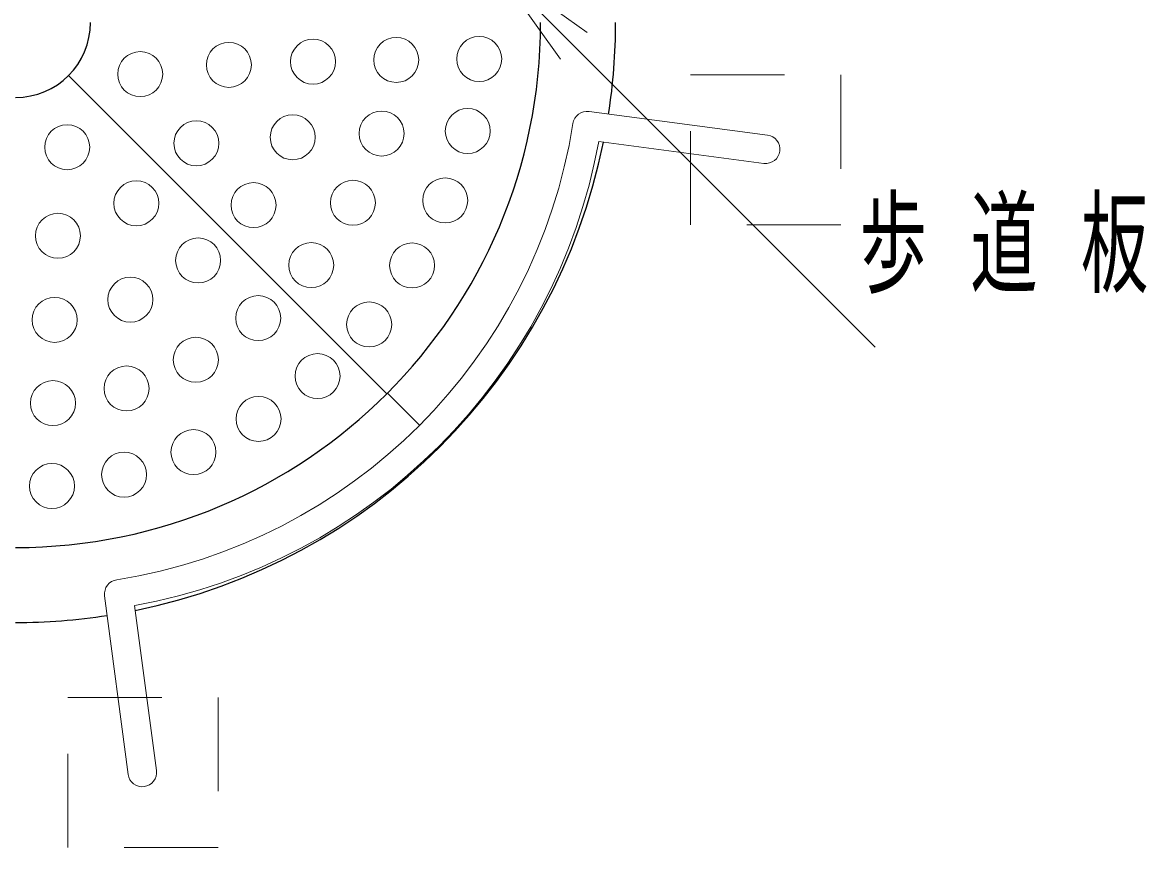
# Model space of a CAD drawing. Units: millimetres on the paper. Extents: x -365 to 0, y -5 to 257.
# Drawn here: x -227.48 to -197.51, y 172.42 to 194.42 of the extents above; entities that cross this region are included whole.
import ezdxf

# ---------------------------------------------------------------- set-up
doc = ezdxf.new("R2010")
doc.units = ezdxf.units.MM
doc.linetypes.add('USER1', pattern=[4.5, 2.5, -2])
doc.layers.add('LY_1', color=7, linetype='Continuous', lineweight=13)
doc.styles.add('ＭＳ ゴシック', font='')
doc.styles.get('ＭＳ ゴシック').set_extended_font_data('MS Gothic')

# ---------------------------------------------------------------- blocks, each defined once
blk = doc.blocks.new('open_arrow')
at = {"color": 0, "linetype": 'Continuous', "lineweight": -2}
blk.add_lwpolyline([(7.5, 1.25), (0, 0), (7.5, -1.25)], dxfattribs=at)

msp = doc.modelspace()

# ---------------------------------------------------------------- linework, layer by layer
at = {"layer": 'LY_1'}
for p, q in [((-214.9, 195.921), (-204.745, 185.766)), ((-212.372, 192.044), (-207.613, 191.418)), ((-212.113, 191.244), (-207.713, 190.664)), ((-225.287, 179.135), (-224.66, 174.372)), ((-224.486, 178.872), (-223.906, 174.471))]:
    msp.add_line(p, q, dxfattribs=at)
at = {"layer": 'LY_1', "lineweight": 25}
for p, q in [((-226.249, 193.007), (-217.76, 184.518)), ((-217.744, 184.534), (-216.89, 183.68))]:
    msp.add_line(p, q, dxfattribs=at)
at = {"layer": 'LY_1', "linetype": 'USER1'}
for p, q in [((-209.663, 189.021), (-209.663, 193.021)), ((-209.663, 193.021), (-205.663, 193.021)), ((-205.663, 193.021), (-205.663, 189.021)), ((-205.663, 189.021), (-209.663, 189.021)), ((-226.263, 172.421), (-226.263, 176.421)), ((-226.263, 176.421), (-222.263, 176.421)), ((-222.263, 176.421), (-222.263, 172.421)), ((-222.263, 172.421), (-226.263, 172.421))]:
    msp.add_line(p, q, dxfattribs=at)
at = {"layer": 'LY_1', "color": 150}
for centre in [(-221.974, 193.29), (-219.731, 193.377), (-217.512, 193.422), (-215.301, 193.448), (-224.337, 193.044), (-215.606, 191.527), (-222.84, 191.199), (-220.272, 191.36), (-217.902, 191.46), (-226.285, 191.095), (-224.441, 189.599), (-221.316, 189.551), (-218.667, 189.613), (-216.207, 189.676), (-226.531, 188.733), (-222.793, 188.075), (-219.778, 187.951), (-217.09, 187.942), (-224.601, 187.03), (-226.619, 186.49), (-221.192, 186.537), (-218.234, 186.368), (-222.855, 185.426), (-219.61, 184.992), (-224.702, 184.661), (-226.663, 184.27), (-221.184, 183.849), (-222.918, 182.965), (-224.768, 182.364), (-226.69, 182.06)]:
    msp.add_circle(centre, 0.6, dxfattribs=at)
at = {"layer": 'LY_1', "lineweight": 25}
for radius, start, end in [(14, 270, 360), (2, 270, 0), (16, 351.2082, 360), (16, 281.5165, 348.4834), (16, 270, 278.7918)]:
    msp.add_arc((-227.663, 194.421), radius, start, end, dxfattribs=at)
at = {"layer": 'LY_1'}
for centre, radius, start, end in [((-212.427, 191.668), 0.38, 81.7742, 171.0483), ((-227.244, 194.002), 14.62, 278.9894, 351.0483), ((-227.244, 194.002), 15.38, 280.3324, 349.6676), ((-207.663, 191.041), 0.38, 262.5, 82.5), ((-224.91, 179.185), 0.38, 97.5, 187.5), ((-224.283, 174.421), 0.38, 187.5, 7.5)]:
    msp.add_arc(centre, radius, start, end, dxfattribs=at)

# ---------------------------------------------------------------- block references
at = {"layer": 'LY_1', "xscale": 0.4, "yscale": 0.4, "rotation": 315}
msp.add_blockref('open_arrow', (-214.9, 195.921), dxfattribs=at)

# ---------------------------------------------------------------- texts
at = {"layer": 'LY_1', "insert": (-205.162, 188.416), "char_height": 2.199, "attachment_point": 4, "style": 'ＭＳ ゴシック'}
msp.add_mtext('\\T1.64;\\W0.6;歩道板', dxfattribs=at)

doc.saveas('drawing.dxf')
